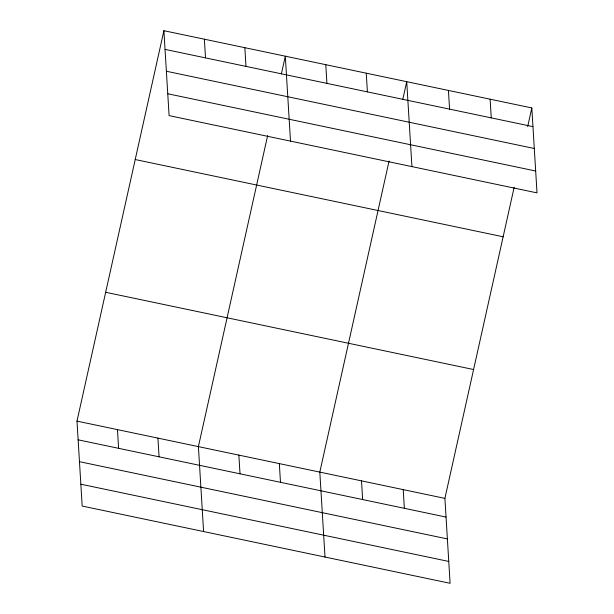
<?xml version="1.0" encoding="UTF-8"?>
<svg xmlns="http://www.w3.org/2000/svg" width="614" height="614" viewBox="0 0 614 614"><rect width="100%" height="100%" fill="white"/><g stroke="black" fill="none" stroke-linecap="round" stroke-linejoin="round"><path stroke-width="0.92" d="M514.156 187.301L444.904 498.376L450.1 583.3L82.184 506.059L76.988 421.127L163.9 30.7L531.816 107.941L537.012 192.873L169.096 115.624L163.9 30.7M267.65 135.548L198.399 446.624L203.595 531.547M281.365 73.926L285.31 56.189L290.506 141.12M389.061 161.037L319.81 472.112L325.006 557.036M402.776 99.422L406.729 81.677L411.925 166.609M527.664 126.614L531.816 107.941M165.043 49.389L532.96 126.637M166.379 71.247L534.303 148.496M167.76 93.765L535.677 171.014M135.218 159.54L503.135 236.781M105.669 292.287L473.586 369.528M76.988 421.127L444.904 498.376M78.131 439.824L446.048 517.065M79.467 461.682L447.383 538.923M80.841 484.2L448.765 561.442M490.118 99.192L491.261 117.88M448.427 90.435L449.571 109.123M403.206 489.619L404.35 508.315M366.259 73.181L367.402 91.877M361.508 480.862L362.651 499.558M325.788 64.685L326.932 83.381M279.339 463.616L280.483 482.305M244.84 47.692L245.984 66.389M238.869 455.12L240.013 473.808M204.37 39.196L205.513 57.893M157.928 438.127L159.072 456.816M117.458 429.631L118.602 448.32"/></g></svg>
